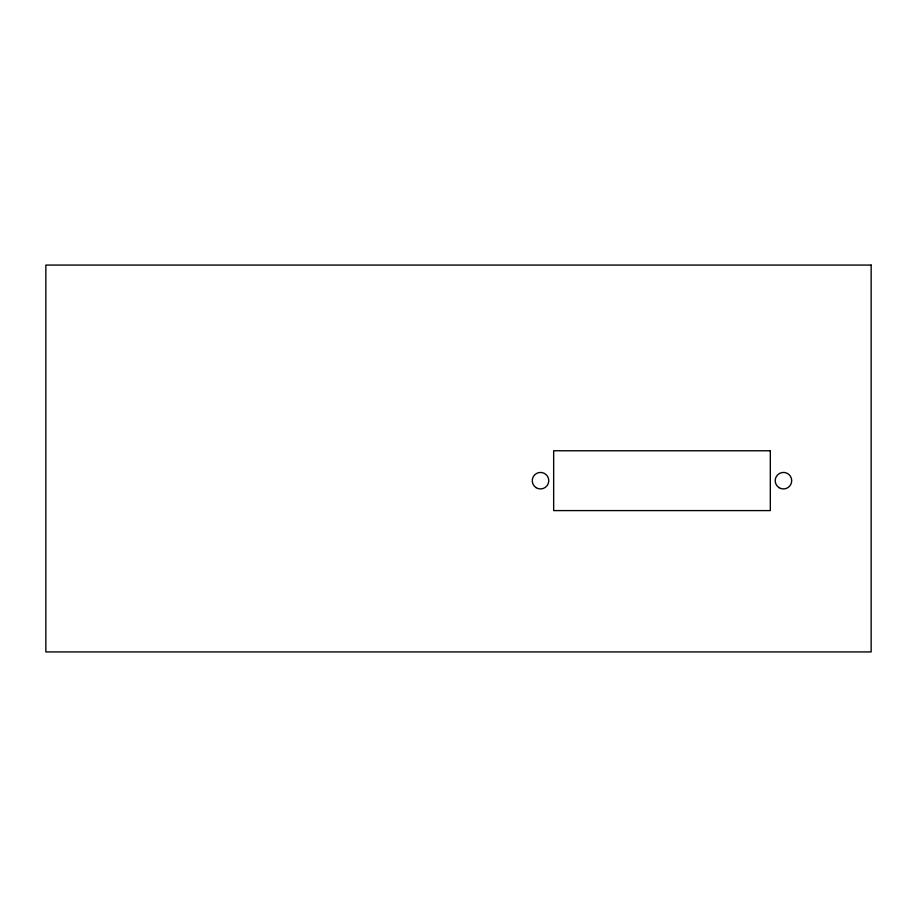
<?xml version="1.0" encoding="UTF-8"?>
<svg xmlns="http://www.w3.org/2000/svg" width="917" height="917" viewBox="0 0 917 917"><rect width="100%" height="100%" fill="white"/><g stroke="black" fill="none" stroke-linecap="round" stroke-linejoin="round"><path stroke-width="1.38" d="M871.15 265.07L45.85 265.07L45.85 651.93L871.15 651.93L871.15 265.07M770.314 450.763L553.662 450.763L553.662 510.597L770.314 510.597L770.314 450.763M779.106 487.695A8.253 8.253 0 0 0 791.715 480.944A8.253 8.253 0 0 0 779.565 473.401A8.253 8.253 0 0 0 779.106 487.695M536.124 487.672A8.253 8.253 0 0 0 548.767 480.989A8.253 8.253 0 0 0 536.651 473.39A8.253 8.253 0 0 0 536.124 487.672"/></g></svg>
